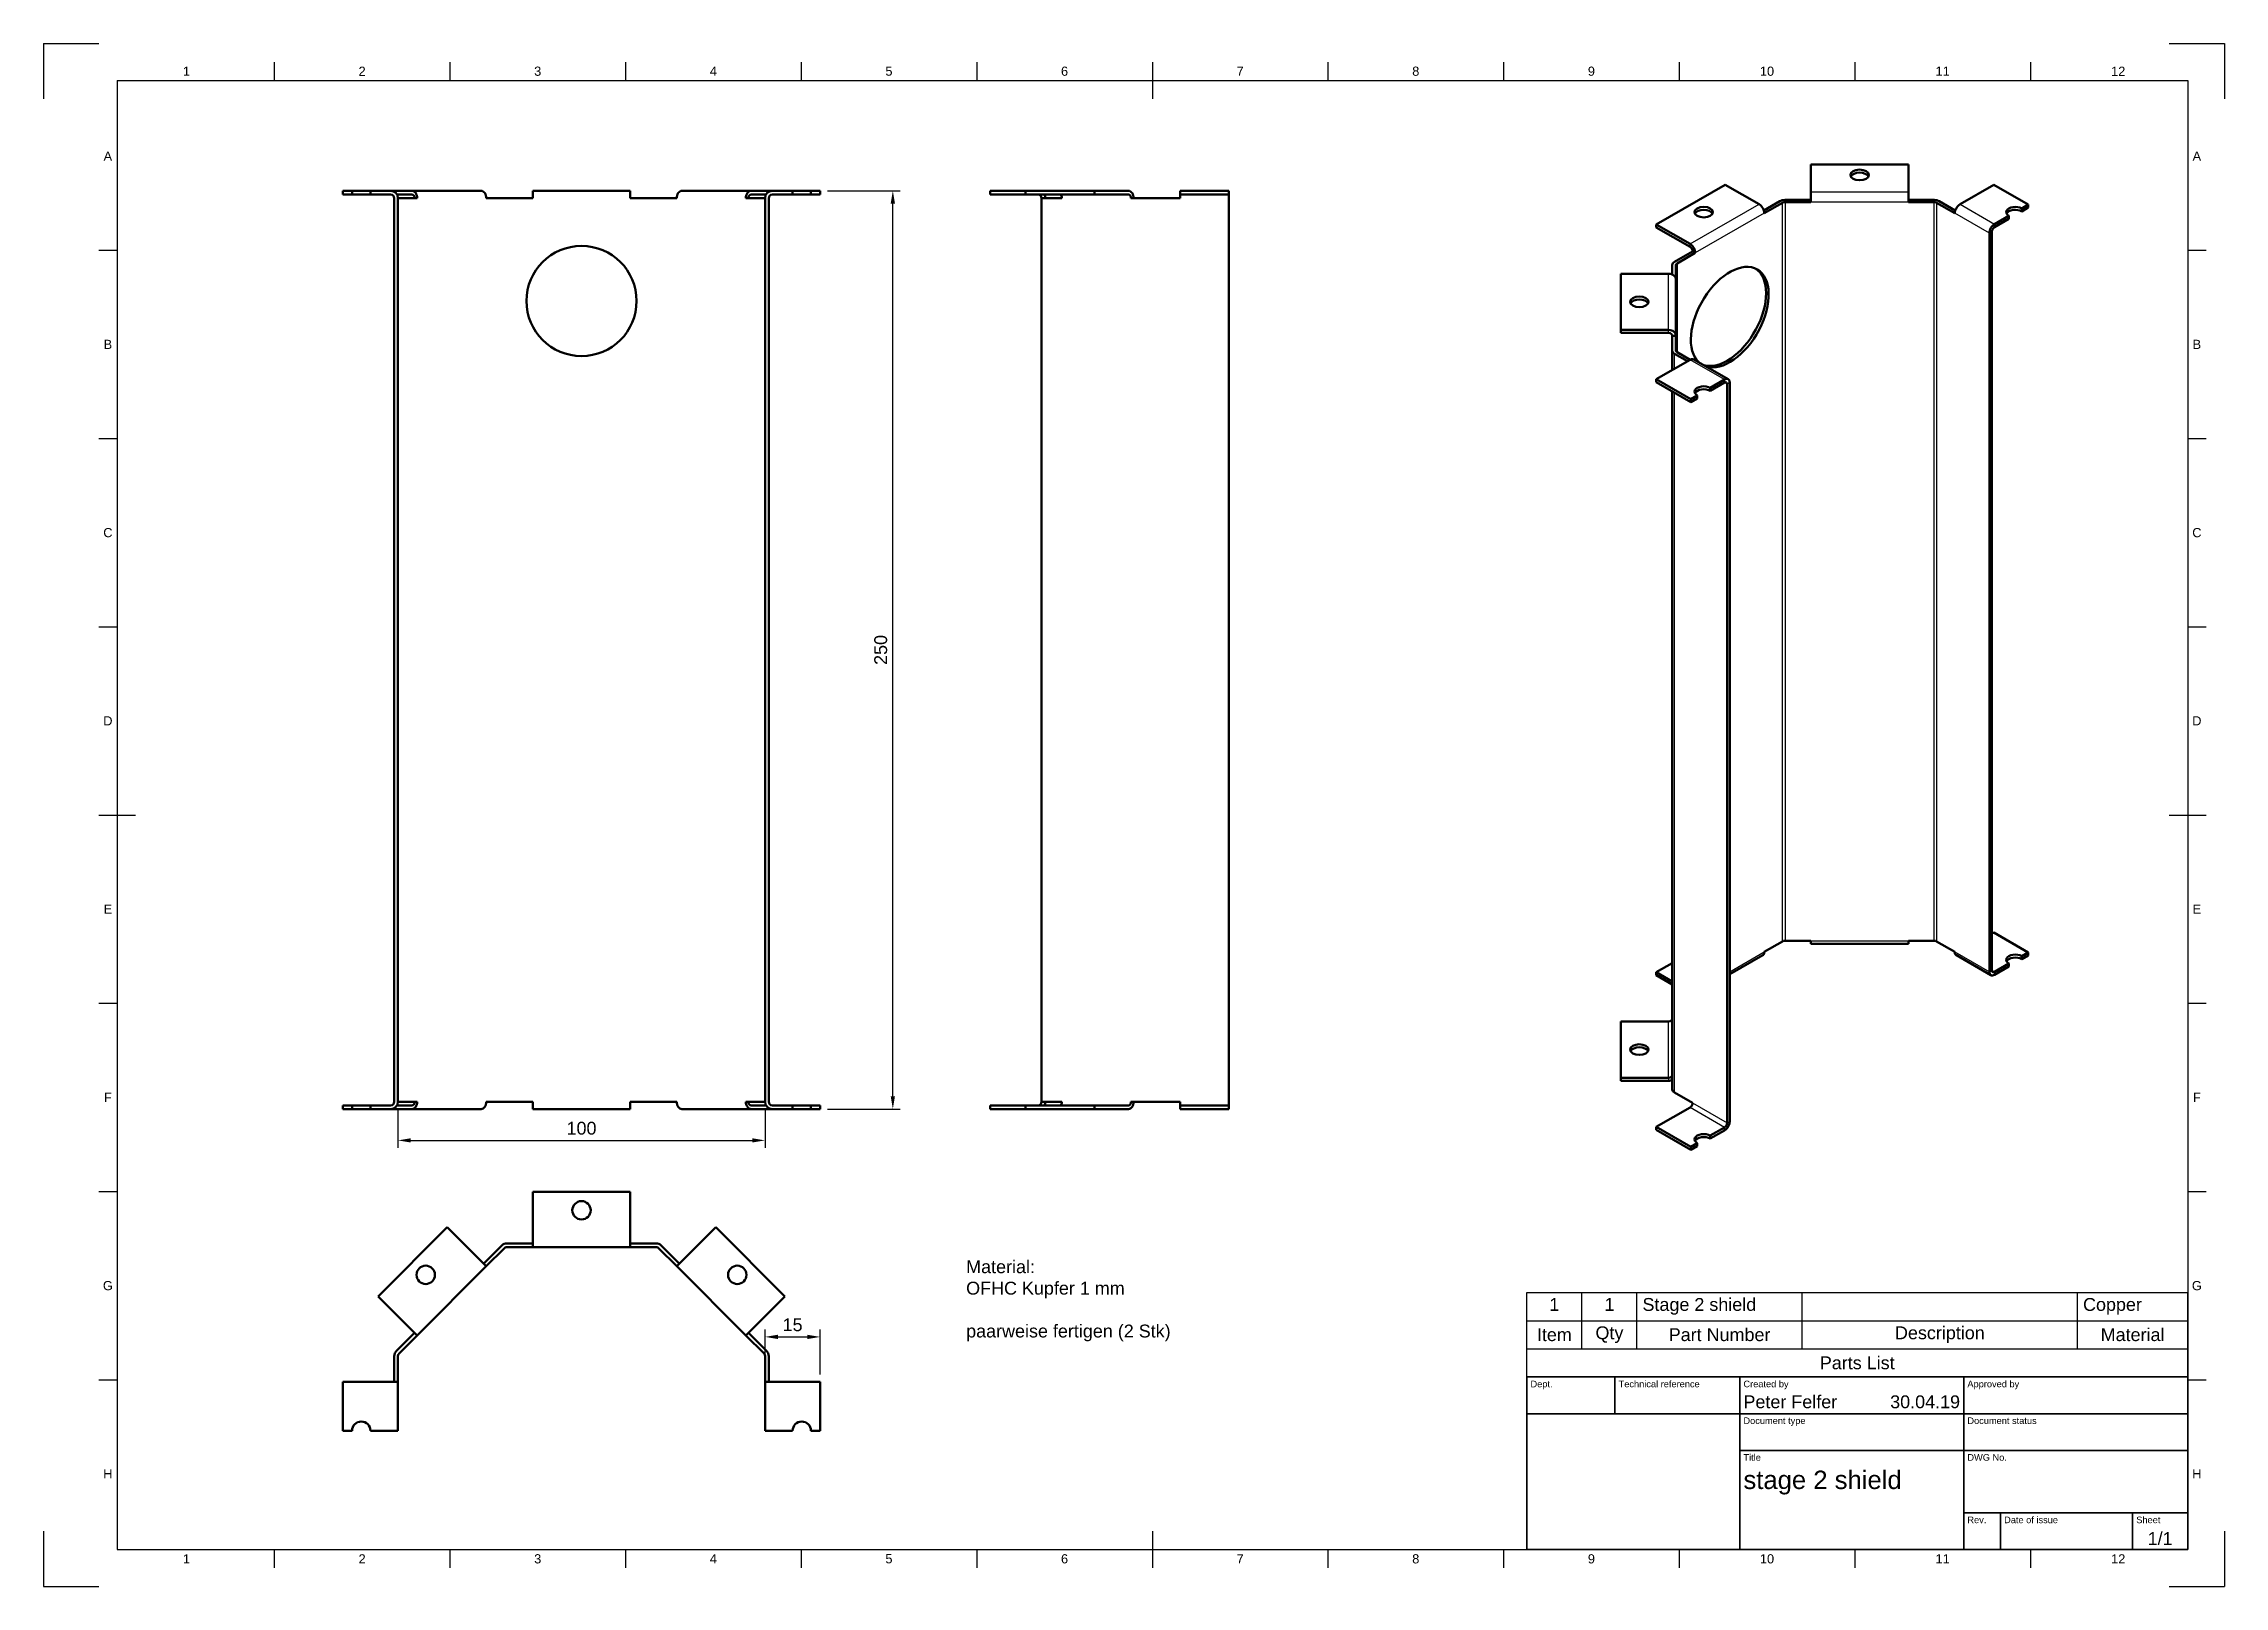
# Model space of a CAD drawing. Header units: millimetres. Extents: x 0 to 594, y 0 to 420.
import ezdxf
from ezdxf.enums import TextEntityAlignment as Align

# ---------------------------------------------------------------- set-up
doc = ezdxf.new("R2010")
doc.units = ezdxf.units.MM
doc.header["$LTSCALE"] = 0.75
for name, color, linetype, lineweight in [('Border', 7, 'Continuous', 25), ('FD_Dimensions', 7, 'Continuous', 25), ('Notes', 7, 'Continuous', 25), ('Parts Lists', 7, 'Continuous', 25), ('TitleBlock', 7, 'Continuous', 35), ('Visible', 7, 'Continuous', 50), ('Visible Narrow', 7, 'Continuous', 25)]:
    doc.layers.add(name, color=color, linetype=linetype, lineweight=lineweight)
doc.styles.add('FusionTitle', font='')
doc.styles.get("Standard").update_dxf_attribs({"font": 'arial.ttf'})
doc.styles.get('FusionTitle').set_extended_font_data('Arial Unicode MS')
doc.dimstyles.new('Dim-ISO-25', dxfattribs={"dimtxt": 3.5, "dimasz": 3.5, "dimexe": 2, "dimexo": 2, "dimgap": 1.5, "dimtad": 1, "dimzin": 12, "dimdsep": 46, "dimtxsty": 'Standard', "dimcen": 0, "dimazin": 3, "dimtp": 0.1, "dimtm": 0.1, "dimtfac": 0.714, "dimtmove": 0, "dimatfit": 3, "dimfxl": 1, "dimtzin": 12, "dimarcsym": 0})

# ---------------------------------------------------------------- blocks, each defined once
blk = doc.blocks.new('ISO_A2_SHEET')
at = {"layer": 'Border'}
for p, q in [((0, 420), (15, 420)), ((0, 420), (0, 405)), ((579, 420), (594, 420)), ((594, 420), (594, 405)), ((20, 410), (584, 410)), ((20, 410), (20, 10)), ((62.8335, 415), (62.8335, 410)), ((110.6668, 415), (110.6668, 410)), ((158.5001, 415), (158.5001, 410)), ((206.3334, 415), (206.3334, 410)), ((254.1667, 415), (254.1667, 410)), ((302, 415), (302, 405)), ((349.8333, 415), (349.8333, 410)), ((397.6666, 415), (397.6666, 410)), ((445.4999, 415), (445.4999, 410)), ((493.3332, 415), (493.3332, 410)), ((541.1665, 415), (541.1665, 410)), ((584, 410), (584, 10)), ((15, 363.75), (20, 363.75)), ((584, 363.75), (589, 363.75)), ((15, 312.5), (20, 312.5)), ((584, 312.5), (589, 312.5)), ((15, 261.25), (20, 261.25)), ((584, 261.25), (589, 261.25)), ((15, 210), (25, 210)), ((579, 210), (589, 210)), ((15, 158.75), (20, 158.75)), ((584, 158.75), (589, 158.75)), ((15, 107.5), (20, 107.5)), ((584, 107.5), (589, 107.5)), ((15, 56.25), (20, 56.25)), ((584, 56.25), (589, 56.25)), ((0, 15), (0, 0)), ((302, 15), (302, 5)), ((594, 15), (594, 0)), ((20, 10), (584, 10)), ((62.8335, 10), (62.8335, 5)), ((110.6668, 10), (110.6668, 5)), ((158.5001, 10), (158.5001, 5)), ((206.3334, 10), (206.3334, 5)), ((254.1667, 10), (254.1667, 5)), ((349.8333, 10), (349.8333, 5)), ((397.6666, 10), (397.6666, 5)), ((445.4999, 10), (445.4999, 5)), ((493.3332, 10), (493.3332, 5)), ((541.1665, 10), (541.1665, 5)), ((0, 0), (15, 0)), ((579, 0), (594, 0))]:
    blk.add_line(p, q, dxfattribs=at)
at = {"layer": 'Border', "style": 'FusionTitle'}
for s, p in [('1', (38.91685, 412.5)), ('2', (86.75015, 412.5)), ('3', (134.58345, 412.5)), ('4', (182.41675, 412.5)), ('5', (230.25005, 412.5)), ('6', (278.08335, 412.5)), ('7', (325.91665, 412.5)), ('8', (373.74995, 412.5)), ('9', (421.58325, 412.5)), ('10', (469.41655, 412.5)), ('11', (517.24985, 412.5)), ('12', (565.08315, 412.5)), ('A', (17.5, 389.375)), ('A', (586.5, 389.375)), ('B', (17.5, 338.125)), ('B', (586.5, 338.125)), ('C', (17.5, 286.875)), ('C', (586.5, 286.875)), ('D', (17.5, 235.625)), ('D', (586.5, 235.625)), ('E', (17.5, 184.375)), ('E', (586.5, 184.375)), ('F', (17.5, 133.125)), ('F', (586.5, 133.125)), ('G', (17.5, 81.875)), ('G', (586.5, 81.875)), ('H', (17.5, 30.625)), ('H', (586.5, 30.625)), ('1', (38.91685, 7.5)), ('2', (86.75015, 7.5)), ('3', (134.58345, 7.5)), ('4', (182.41675, 7.5)), ('5', (230.25005, 7.5)), ('6', (278.08335, 7.5)), ('7', (325.91665, 7.5)), ('8', (373.74995, 7.5)), ('9', (421.58325, 7.5)), ('10', (469.41655, 7.5)), ('11', (517.24985, 7.5)), ('12', (565.08315, 7.5))]:
    blk.add_text(s, height=2.5, dxfattribs=at).set_placement(p, align=Align.MIDDLE)
blk = doc.blocks.new('ISO_TITLEBLOCK')
at = {"layer": 'TitleBlock'}
for p, q in [((0, 47), (-180, 47)), ((-180, 47), (-180, 0)), ((-156, 37), (-156, 47)), ((-122, 0), (-122, 47)), ((-61, 0), (-61, 47)), ((0, 0), (0, 47)), ((-180, 37), (0, 37)), ((-122, 27), (0, 27)), ((-61, 10), (0, 10)), ((-51, 0), (-51, 10)), ((-15, 0), (-15, 10)), ((-180, 0), (0, 0))]:
    blk.add_line(p, q, dxfattribs=at)
at = {"layer": 'TitleBlock', "style": 'FusionTitle'}
for s, p in [('Dept.', (-179, 46)), ('Technical reference', (-155, 46)), ('Created by', (-121, 46)), ('Approved by', (-60, 46)), ('Document type', (-121, 36)), ('Document status', (-60, 36)), ('Title', (-121, 26)), ('DWG No.', (-60, 26)), ('Rev.', (-60, 9)), ('Date of issue', (-50, 9)), ('Sheet', (-14, 9))]:
    blk.add_text(s, height=1.8, dxfattribs=at).set_placement(p, align=Align.TOP_LEFT)
for tag, p, height in [('DEPT', (-179, 38.5), 3.5), ('TECHNICAL_REFERENCE', (-155, 38.5), 3.5), ('CREATED_BY', (-121, 38.5), 3.5), ('APPROVED_BY', (-60, 38.5), 3.5), ('DOCUMENT_TYPE', (-121, 28.5), 3.5), ('DOCUMENT_STATUS', (-60, 28.5), 3.5), ('TITLE_1', (-121, 16.5), 5), ('TITLE_2', (-121, 9), 5), ('TITLE_3', (-121, 1.5), 5), ('DATE_OF_ISSUE', (-50, 1.5), 3.5)]:
    blk.add_attdef(tag, p, '', height=height, dxfattribs=at)
for tag, p in [('CREATED_DATE', (-62, 38.5)), ('APPROVED_DATE', (-1, 38.5))]:
    blk.add_attdef(tag, text='', height=3.5, dxfattribs=at).set_placement(p, align=Align.RIGHT)
for tag, height, p in [('DRAWING_NUMBER', 5, (-30.5, 16.6)), ('REV', 3.5, (-56, 3.1)), ('SHEET', 3.5, (-7.5, 3.1))]:
    blk.add_attdef(tag, text='', height=height, dxfattribs=at).set_placement(p, align=Align.MIDDLE)
blk = doc.blocks.new('*D11')
at = {"layer": 'Defpoints', "color": 0, "transparency": 16777216}
for p in [(211.512456, 379.935904), (231.311446, 379.935904), (211.512456, 129.935904)]:
    blk.add_point(p, dxfattribs=at)
at = {"layer": 'FD_Dimensions', "lineweight": -2, "transparency": 16777216}
for p, q in [((213.512456, 379.935904), (233.311446, 379.935904)), ((231.311446, 133.435904), (231.311446, 376.435904)), ((213.512456, 129.935904), (233.311446, 129.935904))]:
    blk.add_line(p, q, dxfattribs=at)
at = {"layer": 'FD_Dimensions', "transparency": 16777216}
for points in [[(230.728113, 376.435904), (231.89478, 376.435904), (231.311446, 379.935904)], [(230.728113, 133.435904), (231.89478, 133.435904), (231.311446, 129.935904)]]:
    blk.add_solid(points, dxfattribs=at)
at = {"layer": 'FD_Dimensions', "color": 0, "transparency": 16777216, "insert": (228.024441, 254.935904), "char_height": 3.5, "attachment_point": 5, "rotation": 90}
blk.add_mtext('250', dxfattribs=at)
blk = doc.blocks.new('*D12')
at = {"layer": 'Defpoints', "color": 0, "transparency": 16777216}
for p in [(211.512456, 67.915062), (196.512456, 55.678849), (211.512456, 55.678849)]:
    blk.add_point(p, dxfattribs=at)
at = {"layer": 'FD_Dimensions', "lineweight": -2, "transparency": 16777216}
for p, q in [((196.512456, 57.678849), (196.512456, 69.915062)), ((200.012456, 67.915062), (208.012456, 67.915062)), ((211.512456, 57.678849), (211.512456, 69.915062))]:
    blk.add_line(p, q, dxfattribs=at)
at = {"layer": 'FD_Dimensions', "transparency": 16777216}
for points in [[(200.012456, 68.498395), (200.012456, 67.331728), (196.512456, 67.915062)], [(208.012456, 68.498395), (208.012456, 67.331728), (211.512456, 67.915062)]]:
    blk.add_solid(points, dxfattribs=at)
at = {"layer": 'FD_Dimensions', "color": 0, "transparency": 16777216, "insert": (204.012456, 71.202067), "char_height": 3.5, "attachment_point": 5}
blk.add_mtext('15', dxfattribs=at)
blk = doc.blocks.new('*D13')
at = {"layer": 'Defpoints', "color": 0, "transparency": 16777216}
for p in [(96.512456, 131.935904), (196.512456, 131.935904), (196.512456, 121.414609)]:
    blk.add_point(p, dxfattribs=at)
at = {"layer": 'FD_Dimensions', "lineweight": -2, "transparency": 16777216}
for p, q in [((96.512456, 129.935904), (96.512456, 119.414609)), ((196.512456, 129.935904), (196.512456, 119.414609)), ((100.012456, 121.414609), (193.012456, 121.414609))]:
    blk.add_line(p, q, dxfattribs=at)
at = {"layer": 'FD_Dimensions', "transparency": 16777216}
for points in [[(100.012456, 121.997942), (100.012456, 120.831275), (96.512456, 121.414609)], [(193.012456, 121.997942), (193.012456, 120.831275), (196.512456, 121.414609)]]:
    blk.add_solid(points, dxfattribs=at)
at = {"layer": 'FD_Dimensions', "color": 0, "transparency": 16777216, "insert": (146.512456, 124.701614), "char_height": 3.5, "attachment_point": 5}
blk.add_mtext('100', dxfattribs=at)
blk = doc.blocks.new('*T10')
at = {"layer": 'Parts Lists', "color": 0, "linetype": 'ByBlock', "lineweight": -2, "transparency": 16777216}
for p, q in [((0, 23), (180, 23)), ((0, 0), (0, 23)), ((15, 7.666667), (15, 23)), ((30, 7.666667), (30, 23)), ((75, 7.666667), (75, 23)), ((150, 7.666667), (150, 23)), ((180, 0), (180, 23)), ((0, 15.333333), (180, 15.333333)), ((0, 7.666667), (180, 7.666667)), ((0, 0), (180, 0))]:
    blk.add_line(p, q, dxfattribs=at)
at = {"layer": 'Parts Lists', "color": 0, "transparency": 16777216, "char_height": 3.5}
for s, insert, width, attachment_point in [('1', (7.5, 21.5), 12, 2), ('1', (22.5, 21.5), 12, 2), ('Stage 2 shield', (31.5, 21.5), 42, 1), ('Copper', (151.5, 21.5), 27, 1), ('Item', (7.5, 11.5), 12, 5), ('Qty', (22.5, 11.5), 12, 5), ('Part Number', (52.5, 11.5), 42, 5), ('Description', (112.5, 11.5), 72, 5), ('Material', (165, 11.5), 27, 5), ('Parts List', (90, 3.833333), 177, 5)]:
    blk.add_mtext(s, dxfattribs=dict(at, insert=insert, width=width, attachment_point=attachment_point))

msp = doc.modelspace()

# ---------------------------------------------------------------- linework, layer by layer
at = {"layer": 'Visible', "extrusion": (-0.707107, -0.407196, 0.578093)}
for p, q in [((481.329249, 387.131338), (481.329249, 379.645136)), ((507.922178, 387.131338), (481.329249, 387.131338)), ((507.922178, 379.645136), (507.922178, 387.131338)), ((458.065793, 381.582312), (439.261753, 370.753785)), ((467.258182, 376.288768), (458.065793, 381.582312)), ((531.185634, 381.582312), (521.993246, 376.288768)), ((540.587655, 376.168049), (531.185634, 381.582312)), ((468.547848, 374.581951), (472.915036, 377.096848)), ((473.622143, 376.689652), (468.672395, 373.839282)), ((474.329249, 377.43418), (481.329249, 377.43418)), ((481.329249, 376.858318), (474.329249, 376.858318)), ((481.329249, 376.858318), (481.329249, 379.645136)), ((507.922178, 379.645136), (507.922178, 376.858318)), ((507.922178, 377.43418), (514.922178, 377.43418)), ((514.922178, 376.858318), (507.922178, 376.858318)), ((520.579033, 373.839282), (515.629285, 376.689652)), ((516.336392, 377.096848), (520.70358, 374.581951)), ((538.819888, 375.150059), (540.587655, 376.168049)), ((540.587655, 375.350501), (538.819888, 374.332512)), ((538.819888, 375.150059), (538.819888, 374.332512)), ((540.587655, 376.168049), (540.587655, 375.350501)), ((439.261753, 369.936238), (439.261753, 370.753785)), ((439.261753, 370.753785), (448.454141, 365.460241)), ((448.454141, 364.642694), (439.261753, 369.936238)), ((529.981053, 167.308426), (529.981053, 368.425019)), ((530.68816, 167.715622), (530.68816, 368.832214)), ((531.395267, 370.874504), (535.284354, 373.114081)), ((535.284354, 372.296534), (531.395267, 370.056957)), ((535.284354, 372.296534), (535.284354, 373.114081)), ((444.2115, 360.567581), (449.161248, 363.417951)), ((449.868355, 363.010755), (444.918607, 360.160385)), ((449.868355, 363.010755), (449.161248, 363.417951)), ((429.625714, 357.357252), (429.625714, 342.043402)), ((442.625714, 357.357252), (429.625714, 357.357252)), ((443.625714, 357.138191), (443.625714, 359.75319)), ((444.625714, 359.75319), (444.625714, 355.722158)), ((444.625714, 355.722158), (444.625714, 340.408308)), ((429.625714, 341.225855), (429.625714, 342.043402)), ((429.625714, 342.043402), (442.625714, 342.043402)), ((442.625714, 341.225855), (429.625714, 341.225855)), ((443.625714, 336.377276), (443.625714, 340.408308)), ((444.625714, 340.408308), (443.625714, 340.408308)), ((444.625714, 340.408308), (444.625714, 336.377276)), ((448.454141, 333.940413), (439.261753, 328.646869)), ((443.625714, 336.377276), (443.625714, 331.159907)), ((447.741554, 333.530062), (444.2115, 335.562885)), ((444.918607, 335.970081), (448.448661, 333.937258)), ((449.452205, 334.038486), (458.854226, 328.624223)), ((439.261753, 328.646869), (448.663773, 323.232606)), ((439.261753, 328.646869), (439.261753, 327.829322)), ((448.663773, 322.415059), (439.261753, 327.829322)), ((457.856161, 328.52615), (453.967074, 326.286574)), ((457.856161, 327.708603), (453.967074, 325.469027)), ((458.563268, 126.181659), (458.563268, 327.298252)), ((459.270375, 126.588855), (459.270375, 327.705447)), ((443.625714, 325.316284), (443.625714, 135.260684)), ((450.43154, 324.250595), (448.663773, 323.232606)), ((450.43154, 323.433048), (448.663773, 322.415059)), ((448.663773, 323.232606), (448.663773, 322.415059)), ((450.43154, 323.433048), (450.43154, 324.250595)), ((453.967074, 326.286574), (453.967074, 325.469027)), ((468.672395, 172.722689), (473.622143, 175.573059)), ((474.329249, 175.741725), (481.329249, 175.741725)), ((481.329249, 174.893449), (481.329249, 175.741725)), ((481.329249, 174.893449), (507.922178, 174.893449)), ((507.922178, 175.741725), (514.922178, 175.741725)), ((507.922178, 175.741725), (507.922178, 174.893449)), ((515.629285, 175.573059), (520.579033, 172.722689)), ((531.185634, 178.013078), (530.68816, 177.726601)), ((540.587655, 172.598814), (531.185634, 178.013078)), ((538.819888, 171.580825), (540.587655, 172.598814)), ((540.587655, 171.781267), (540.587655, 172.598814)), ((443.625714, 169.697589), (439.261753, 167.184551)), ((439.261753, 167.184551), (443.625714, 164.671513)), ((439.261753, 166.367004), (439.261753, 167.184551)), ((443.625714, 163.853966), (439.261753, 166.367004)), ((459.270375, 166.629295), (468.256246, 171.803914)), ((520.995182, 171.803914), (530.397202, 166.38965)), ((531.395267, 167.30527), (535.284354, 169.544847)), ((531.395267, 166.487723), (535.284354, 168.7273)), ((535.284354, 168.7273), (535.284354, 169.544847)), ((538.819888, 170.763278), (540.587655, 171.781267)), ((538.819888, 171.580825), (538.819888, 170.763278)), ((429.625714, 153.788018), (429.625714, 138.474168)), ((442.625714, 153.788018), (429.625714, 153.788018)), ((429.625714, 138.474168), (442.625714, 138.474168)), ((429.625714, 137.656621), (429.625714, 138.474168)), ((442.625714, 137.656621), (429.625714, 137.656621)), ((444.2115, 134.446292), (449.161248, 131.595922)), ((448.454141, 130.371179), (439.261753, 125.077635)), ((439.261753, 125.077635), (448.663773, 119.663372)), ((439.261753, 125.077635), (439.261753, 124.260088)), ((453.967074, 122.71734), (457.856161, 124.956916)), ((448.663773, 118.845825), (439.261753, 124.260088)), ((448.663773, 119.663372), (450.43154, 120.681361)), ((450.43154, 119.863814), (448.663773, 118.845825)), ((448.663773, 118.845825), (448.663773, 119.663372)), ((450.43154, 119.863814), (450.43154, 120.681361)), ((457.856161, 124.139369), (453.967074, 121.899792)), ((453.967074, 122.71734), (453.967074, 121.899792))]:
    msp.add_line(p, q, dxfattribs=at)
at = {"layer": 'Visible', "extrusion": (-1, 2e-16, 0)}
for p, q in [((81.512456, 379.935904), (81.512456, 378.935904)), ((84.012456, 379.935904), (81.512456, 379.935904)), ((84.012456, 378.935904), (81.512456, 378.935904)), ((84.012456, 379.935904), (89.012456, 379.935904)), ((84.012456, 378.935904), (84.012456, 379.935904)), ((89.012456, 378.935904), (84.012456, 378.935904)), ((89.012456, 379.935904), (89.012456, 378.935904)), ((94.512456, 379.935904), (89.012456, 379.935904)), ((94.512456, 378.935904), (89.012456, 378.935904)), ((94.512456, 379.935904), (100.340884, 379.935904)), ((95.512456, 131.935904), (95.512456, 377.935904)), ((100.340884, 378.935904), (96.244507, 378.935904)), ((96.80535, 377.935904), (96.512456, 377.935904)), ((96.512456, 131.935904), (96.512456, 377.935904)), ((101.755097, 377.935904), (96.80535, 377.935904)), ((100.340884, 379.935904), (119.144924, 379.935904)), ((125.508885, 377.935904), (120.559138, 377.935904)), ((126.215992, 377.935904), (125.508885, 377.935904)), ((133.215992, 377.935904), (126.215992, 377.935904)), ((133.215992, 377.935904), (133.215992, 379.935904)), ((133.215992, 379.935904), (159.808921, 379.935904)), ((159.808921, 379.935904), (159.808921, 377.935904)), ((166.808921, 377.935904), (159.808921, 377.935904)), ((167.516028, 377.935904), (166.808921, 377.935904)), ((172.465775, 377.935904), (167.516028, 377.935904)), ((173.879989, 379.935904), (192.684029, 379.935904)), ((196.219563, 377.935904), (191.269816, 377.935904)), ((192.684029, 379.935904), (198.512456, 379.935904)), ((196.780406, 378.935904), (192.684029, 378.935904)), ((196.512456, 377.935904), (196.219563, 377.935904)), ((196.512456, 131.935904), (196.512456, 377.935904)), ((197.512456, 131.935904), (197.512456, 377.935904)), ((198.512456, 379.935904), (204.012456, 379.935904)), ((204.012456, 378.935904), (198.512456, 378.935904)), ((204.012456, 379.935904), (209.012456, 379.935904)), ((204.012456, 378.935904), (204.012456, 379.935904)), ((209.012456, 378.935904), (204.012456, 378.935904)), ((209.012456, 379.935904), (211.512456, 379.935904)), ((209.012456, 379.935904), (209.012456, 378.935904)), ((211.512456, 378.935904), (209.012456, 378.935904)), ((211.512456, 379.935904), (211.512456, 378.935904)), ((81.512456, 129.935904), (81.512456, 130.935904)), ((81.512456, 130.935904), (84.012456, 130.935904)), ((84.012456, 130.935904), (89.012456, 130.935904)), ((84.012456, 129.935904), (84.012456, 130.935904)), ((89.012456, 130.935904), (94.512456, 130.935904)), ((89.012456, 130.935904), (89.012456, 129.935904)), ((96.244507, 130.935904), (100.340884, 130.935904)), ((96.512456, 131.935904), (96.80535, 131.935904)), ((96.80535, 131.935904), (101.755097, 131.935904)), ((120.559138, 131.935904), (125.508885, 131.935904)), ((125.508885, 131.935904), (126.215992, 131.935904)), ((126.215992, 131.935904), (133.215992, 131.935904)), ((133.215992, 129.935904), (133.215992, 131.935904)), ((159.808921, 131.935904), (166.808921, 131.935904)), ((159.808921, 131.935904), (159.808921, 129.935904)), ((166.808921, 131.935904), (167.516028, 131.935904)), ((167.516028, 131.935904), (172.465775, 131.935904)), ((191.269816, 131.935904), (196.219563, 131.935904)), ((192.684029, 130.935904), (196.780406, 130.935904)), ((196.219563, 131.935904), (196.512456, 131.935904)), ((198.512456, 130.935904), (204.012456, 130.935904)), ((204.012456, 130.935904), (209.012456, 130.935904)), ((204.012456, 129.935904), (204.012456, 130.935904)), ((209.012456, 130.935904), (211.512456, 130.935904)), ((209.012456, 130.935904), (209.012456, 129.935904)), ((211.512456, 129.935904), (211.512456, 130.935904)), ((84.012456, 129.935904), (81.512456, 129.935904)), ((89.012456, 129.935904), (84.012456, 129.935904)), ((94.512456, 129.935904), (89.012456, 129.935904)), ((100.340884, 129.935904), (94.512456, 129.935904)), ((119.144924, 129.935904), (100.340884, 129.935904)), ((159.808921, 129.935904), (133.215992, 129.935904)), ((192.684029, 129.935904), (173.879989, 129.935904)), ((198.512456, 129.935904), (192.684029, 129.935904)), ((198.512456, 129.935904), (204.012456, 129.935904)), ((209.012456, 129.935904), (204.012456, 129.935904)), ((209.012456, 129.935904), (211.512456, 129.935904)), ((133.215992, 107.382384), (133.215992, 94.382384)), ((159.808921, 107.382384), (133.215992, 107.382384)), ((159.808921, 94.382384), (159.808921, 107.382384)), ((109.952536, 97.746345), (91.148495, 78.942305)), ((119.144924, 88.553957), (109.952536, 97.746345)), ((183.072377, 97.746345), (173.879989, 88.553957)), ((201.876417, 78.942305), (183.072377, 97.746345)), ((119.852031, 87.84685), (124.801778, 92.796598)), ((125.508885, 92.089491), (120.559138, 87.139743)), ((126.215992, 93.382384), (133.215992, 93.382384)), ((133.215992, 92.382384), (126.215992, 92.382384)), ((133.215992, 92.382384), (133.215992, 94.382384)), ((159.808921, 92.382384), (133.215992, 92.382384)), ((159.808921, 94.382384), (159.808921, 92.382384)), ((159.808921, 93.382384), (166.808921, 93.382384)), ((166.808921, 92.382384), (159.808921, 92.382384)), ((172.465775, 87.139743), (167.516028, 92.089491)), ((168.223135, 92.796598), (173.172882, 87.84685)), ((120.559138, 87.139743), (101.755097, 68.335703)), ((119.144924, 88.553957), (120.559138, 87.139743)), ((172.465775, 87.139743), (173.879989, 88.553957)), ((191.269816, 68.335703), (172.465775, 87.139743)), ((91.148495, 78.942305), (100.340884, 69.749917)), ((192.684029, 69.749917), (201.876417, 78.942305)), ((96.098243, 64.093062), (101.04799, 69.04281)), ((101.755097, 68.335703), (96.80535, 63.385955)), ((101.755097, 68.335703), (100.340884, 69.749917)), ((192.684029, 69.749917), (191.269816, 68.335703)), ((196.219563, 63.385955), (191.269816, 68.335703)), ((191.976923, 69.04281), (196.92667, 64.093062)), ((95.512456, 55.678849), (95.512456, 62.678849)), ((96.512456, 62.678849), (96.512456, 55.678849)), ((196.512456, 55.678849), (196.512456, 62.678849)), ((197.512456, 62.678849), (197.512456, 55.678849)), ((81.512456, 55.678849), (81.512456, 42.382384)), ((94.512456, 55.678849), (81.512456, 55.678849)), ((94.512456, 55.678849), (96.512456, 55.678849)), ((96.512456, 55.678849), (96.512456, 42.382384)), ((196.512456, 42.382384), (196.512456, 55.678849)), ((196.512456, 55.678849), (198.512456, 55.678849)), ((211.512456, 55.678849), (198.512456, 55.678849)), ((211.512456, 42.382384), (211.512456, 55.678849)), ((84.012456, 42.382384), (81.512456, 42.382384)), ((94.512456, 42.382384), (89.012456, 42.382384)), ((94.512456, 42.382384), (96.512456, 42.382384)), ((198.512456, 42.382384), (196.512456, 42.382384)), ((198.512456, 42.382384), (204.012456, 42.382384)), ((209.012456, 42.382384), (211.512456, 42.382384))]:
    msp.add_line(p, q, dxfattribs=at)
at = {"layer": 'Visible'}
for p, q in [((257.835774, 378.935904), (257.835774, 379.935904)), ((257.835774, 379.935904), (267.471813, 379.935904)), ((267.471813, 378.935904), (257.835774, 378.935904)), ((267.471813, 379.935904), (286.275854, 379.935904)), ((267.471813, 379.935904), (267.471813, 378.935904)), ((286.275854, 378.935904), (267.471813, 378.935904)), ((271.835774, 377.935904), (272.421561, 377.935904)), ((271.835774, 377.935904), (271.835774, 131.935904)), ((277.371308, 377.935904), (272.421561, 377.935904)), ((286.275854, 378.935904), (286.275854, 379.935904)), ((286.275854, 379.935904), (295.468242, 379.935904)), ((295.468242, 378.935904), (286.275854, 378.935904)), ((301.125096, 377.935904), (296.175349, 377.935904)), ((301.125096, 377.935904), (302.53931, 377.935904)), ((309.53931, 377.935904), (302.53931, 377.935904)), ((309.53931, 379.935904), (322.835774, 379.935904)), ((309.53931, 379.935904), (309.53931, 378.935904)), ((309.53931, 378.935904), (309.53931, 377.935904)), ((322.835774, 378.935904), (309.53931, 378.935904)), ((322.835774, 379.935904), (322.835774, 378.935904)), ((322.835774, 377.935904), (322.835774, 378.935904)), ((322.835774, 131.935904), (322.835774, 377.935904)), ((257.835774, 130.935904), (267.471813, 130.935904)), ((257.835774, 129.935904), (257.835774, 130.935904)), ((267.471813, 130.935904), (286.275854, 130.935904)), ((267.471813, 130.935904), (267.471813, 129.935904)), ((272.421561, 131.935904), (271.835774, 131.935904)), ((272.421561, 131.935904), (277.371308, 131.935904)), ((286.275854, 130.935904), (295.468242, 130.935904)), ((286.275854, 129.935904), (286.275854, 130.935904)), ((296.175349, 131.935904), (301.125096, 131.935904)), ((302.53931, 131.935904), (301.125096, 131.935904)), ((302.53931, 131.935904), (309.53931, 131.935904)), ((309.53931, 131.935904), (309.53931, 130.935904)), ((309.53931, 130.935904), (322.835774, 130.935904)), ((309.53931, 130.935904), (309.53931, 129.935904)), ((322.835774, 130.935904), (322.835774, 131.935904)), ((322.835774, 129.935904), (322.835774, 130.935904)), ((267.471813, 129.935904), (257.835774, 129.935904)), ((286.275854, 129.935904), (267.471813, 129.935904)), ((295.468242, 129.935904), (286.275854, 129.935904)), ((322.835774, 129.935904), (309.53931, 129.935904))]:
    msp.add_line(p, q, dxfattribs=at)
at = {"layer": 'Visible', "extrusion": (0, -2e-16, -1)}
msp.add_circle((-146.512456, 349.935904), 15, dxfattribs=at)
at = {"layer": 'Visible', "extrusion": (0, 0, -1)}
for centre in [(-146.512456, 102.382384), (-104.08605, 84.808791), (-188.938863, 84.808791)]:
    msp.add_circle(centre, 2.5, dxfattribs=at)
at = {"layer": 'Visible'}
for centre, radius, start, end in [((94.512456, 377.935904), 2, 0, 90), ((94.512456, 377.935904), 1, 0, 90), ((198.512456, 377.935904), 1, 90, 180), ((270.835774, 377.935904), 1, 0, 90), ((94.512456, 131.935904), 1, 270, 0), ((198.512456, 131.935904), 2, 180, 270), ((198.512456, 131.935904), 1, 180, 270), ((270.835774, 131.935904), 1, 270, 0), ((126.215992, 91.382384), 1, 90, 135), ((166.808921, 91.382384), 1, 45, 90), ((97.512456, 62.678849), 1, 135, 180), ((195.512456, 62.678849), 1, 0, 45)]:
    msp.add_arc(centre, radius, start, end, dxfattribs=at)
at = {"layer": 'Visible', "extrusion": (0, -2e-16, -1)}
for centre, start, end in [((-198.512456, 377.935904), 0, 90), ((-94.512456, 131.935904), 180, 270)]:
    msp.add_arc(centre, 2, start, end, dxfattribs=at)
at = {"layer": 'Visible', "extrusion": (0, 0, -1)}
for centre, radius, start, end in [((-270.835774, 377.935904), 2, 150, 180), ((-270.835774, 131.935904), 2, 180, 210), ((-126.215992, 91.382384), 2, 45, 90), ((-166.808921, 91.382384), 2, 90, 135), ((-97.512456, 62.678849), 2, 0, 45), ((-195.512456, 62.678849), 2, 135, 180), ((-86.512456, 42.382384), 2.5, 0, 180), ((-206.512456, 42.382384), 2.5, 0, 180)]:
    msp.add_arc(centre, radius, start, end, dxfattribs=at)
at = {"layer": 'Visible', "extrusion": (1e-16, 1e-16, -1)}
msp.add_ellipse((494.625714, 384.252029), major_axis=(-2.5, 0), ratio=0.575861701, start_param=1.5707963268, end_param=7.853981634, dxfattribs=at)
at = {"layer": 'Visible'}
for centre, major_axis, ratio, start_param, end_param in [((494.625714, 383.434482), (2.5, 0), 0.575861701, 0.287899395, 2.8536932586), ((100.340884, 377.935904), (0, 1), 0.7071067812, -1.5707963268, 0), ((119.144924, 377.935904), (0, 2), 0.7071067812, -1.5707963268, 0), ((173.879989, 377.935904), (0, 2), 0.7071067812, 0, 1.5707963268), ((192.684029, 377.935904), (0, 1), 0.7071067812, 0, 1.5707963268), ((295.468242, 377.935904), (0, 1), 0.7071067812, 4.7123889804, 6.2831853072), ((452.199307, 373.314523), (2.5, 0), 0.575861701, 0.287899395, 2.8536932586), ((467.258182, 374.653673), (-0.998064, 1.733167), 0.5780931159, 3.9289245254, 5.4997208522), ((474.329249, 376.282456), (1, 0), 0.575861701, 1.5707963268, 2.3561944902), ((514.922178, 376.282456), (-1, 0), 0.575861701, 3.926990817, 4.7123889804), ((521.993246, 374.653673), (0.998064, 1.733167), 0.5780931159, 0.783464455, 2.3542607818), ((537.052121, 373.314523), (-2.5, 0), 0.575861701, 3.926990817, 5.9952859122), ((531.395267, 369.23941), (0.499032, 0.866583), 0.5780931159, 0.783464455, 2.3542607818), ((448.454141, 363.825147), (-0.499032, 0.866583), 0.5780931159, 3.9289245254, 5.4997208522), ((442.625714, 355.722158), (-2, 0), 0.8175471248, 3.1415926536, 4.7123889804), ((445.625714, 359.75319), (-1, 0), 0.575861701, -0.7853981634, 0), ((458.563268, 345.940895), (7.485483, 12.998752), 0.5780931159, 3.2777644776, 6.2361183713), ((434.625714, 348.88278), (2.5, 0), 0.575861701, 0.287899395, 2.8536932586), ((442.625714, 340.408308), (1, 0), 0.8175471248, 0, 1.5707963268), ((445.625714, 336.377276), (1, 0), 0.575861701, 3.1415926536, 3.926990817), ((448.454141, 332.305319), (0.998064, 1.733167), 0.5780931159, 0, 0.783464455), ((457.856161, 326.891056), (0.998064, 1.733167), 0.5780931159, -0.7873318718, 0.783464455), ((457.856161, 326.891056), (0.499032, 0.866583), 0.5780931159, -0.7873318718, 0.783464455), ((452.199307, 324.451037), (-2.5, 0), 0.575861701, 3.926990817, 5.9952859122), ((467.258182, 173.537081), (-0.998064, 1.733167), 0.5780931159, 3.1415926536, 3.9289245254), ((521.993246, 173.537081), (0.998064, 1.733167), 0.5780931159, 2.3542607818, 3.1415926536), ((531.395267, 168.122817), (0.998064, 1.733167), 0.5780931159, 2.3542607818, 3.9250571086), ((531.395267, 168.122817), (0.499032, 0.866583), 0.5780931159, 2.3542607818, 3.9250571086), ((537.052121, 169.745289), (2.5, 0), 0.575861701, 0.7853981634, 2.8536932586), ((434.625714, 145.313546), (-2.5, 0), 0.575861701, 3.4294920486, 5.9952859122), ((442.625714, 139.291716), (-1, 0), 0.8175471248, 1.5707963268, 3.1415926536), ((100.340884, 131.935904), (0, 1), 0.7071067812, 3.1415926536, 4.7123889804), ((119.144924, 131.935904), (0, 2), 0.7071067812, 3.1415926536, 4.7123889804), ((173.879989, 131.935904), (0, 2), 0.7071067812, 1.5707963268, 3.1415926536), ((192.684029, 131.935904), (0, 1), 0.7071067812, 1.5707963268, 3.1415926536), ((295.468242, 131.935904), (0, 1), 0.7071067812, 3.1415926536, 4.7123889804), ((445.625714, 135.260684), (-2, 0), 0.575861701, 0, 0.7853981634), ((457.856161, 125.774463), (0.499032, 0.866583), 0.5780931159, 3.9250571086, 5.4958534354), ((452.199307, 120.881803), (-2.5, 0), 0.575861701, 3.926990817, 5.9952859122)]:
    msp.add_ellipse(centre, major_axis=major_axis, ratio=ratio, start_param=start_param, end_param=end_param, dxfattribs=at)
at = {"layer": 'Visible', "extrusion": (0, -2e-16, -1)}
for centre, start_param, end_param in [((100.340884, 377.935904), 0, 1.5707963268), ((192.684029, 377.935904), -1.5707963268, 0), ((100.340884, 131.935904), 1.5707963268, 3.1415926536), ((192.684029, 131.935904), 3.1415926536, 4.7123889804)]:
    msp.add_ellipse(centre, major_axis=(0, 2), ratio=0.7071067812, start_param=start_param, end_param=end_param, dxfattribs=at)
at = {"layer": 'Visible', "extrusion": (0, 0, -1)}
for centre, major_axis, ratio, start_param, end_param in [((276.664201, 377.935904), (0, 1), 0.7071067812, 0, 1.5707963268), ((295.468242, 377.935904), (0, 2), 0.7071067812, 0, 1.5707963268), ((448.454141, 363.825147), (-0.998064, 1.733167), 0.5780931159, 0.783464455, 2.3542607818), ((276.664201, 131.935904), (0, 1), 0.7071067812, 1.5707963268, 3.1415926536), ((295.468242, 131.935904), (0, 2), 0.7071067812, 1.5707963268, 3.1415926536), ((448.454141, 131.188726), (0.499032, 0.866583), 0.5780931159, 0.7873318718, 2.3581281986)]:
    msp.add_ellipse(centre, major_axis=major_axis, ratio=ratio, start_param=start_param, end_param=end_param, dxfattribs=at)
at = {"layer": 'Visible', "extrusion": (-1e-16, 1e-16, -1)}
for centre, major_axis, ratio, start_param, end_param in [((452.199307, 374.13207), (2.5, 0), 0.575861701, -1.5707963268, 4.7123889804), ((474.329249, 376.282456), (2, 0), 0.575861701, 3.926990817, 4.7123889804), ((445.625714, 359.75319), (2, 0), 0.575861701, 3.1415926536, 3.926990817), ((442.625714, 340.408308), (-2, 0), 0.8175471248, 1.5707963268, 3.1415926536), ((474.329249, 175.165864), (-1, 0), 0.575861701, 0.7853981634, 1.5707963268), ((514.922178, 175.165864), (1, 0), 0.575861701, -1.5707963268, -0.7853981634), ((537.052121, 170.562836), (2.5, 0), 0.575861701, 2.3561944902, 5.4977871438), ((452.199307, 121.69935), (2.5, 0), 0.575861701, 2.3561944902, 5.4977871438)]:
    msp.add_ellipse(centre, major_axis=major_axis, ratio=ratio, start_param=start_param, end_param=end_param, dxfattribs=at)
at = {"layer": 'Visible', "extrusion": (-1e-16, 2e-16, -1)}
for centre, start_param, end_param in [((514.922178, 376.282456), 1.5707963268, 2.3561944902), ((445.625714, 336.377276), -0.7853981634, 0)]:
    msp.add_ellipse(centre, major_axis=(-2, 0), ratio=0.575861701, start_param=start_param, end_param=end_param, dxfattribs=at)
at = {"layer": 'Visible', "extrusion": (-1e-16, 0, -1)}
for centre, major_axis, ratio, start_param, end_param in [((537.052121, 374.13207), (-2.5, 0), 0.575861701, -0.7853981634, 2.3561944902), ((531.395267, 369.23941), (0.998064, 1.733167), 0.5780931159, 3.9289245254, 5.4997208522), ((452.199307, 325.268584), (2.5, 0), 0.575861701, 2.3561944902, 5.4977871438), ((434.625714, 146.131093), (-2.5, 0), 0.575861701, 1.5707963268, 7.853981634), ((442.625714, 139.291716), (2, 0), 0.8175471248, 1.0471975512, 1.5707963268)]:
    msp.add_ellipse(centre, major_axis=major_axis, ratio=ratio, start_param=start_param, end_param=end_param, dxfattribs=at)
at = {"layer": 'Visible', "extrusion": (-1e-16, 3e-16, -1)}
msp.add_ellipse((459.270375, 345.533699), major_axis=(7.485483, 12.998752), ratio=0.5780931159, start_param=3.2777644776, end_param=9.2886061368, dxfattribs=at)
at = {"layer": 'Visible', "extrusion": (0, 1e-16, -1)}
msp.add_ellipse((434.625714, 349.700327), major_axis=(2.5, 0), ratio=0.575861701, start_param=4.7123889804, end_param=10.9955742876, dxfattribs=at)
at = {"layer": 'Visible', "extrusion": (0, 2e-16, -1)}
msp.add_ellipse((442.625714, 154.605565), major_axis=(-1, 0), ratio=0.8175471248, start_param=3.1415926536, end_param=4.7123889804, dxfattribs=at)
at = {"layer": 'Visible', "extrusion": (-3e-16, 1e-16, -1)}
msp.add_ellipse((457.856161, 125.774463), major_axis=(0.998064, 1.733167), ratio=0.5780931159, start_param=0.7873318718, end_param=2.3581281986, dxfattribs=at)
at = {"layer": 'Visible Narrow', "extrusion": (-0.707107, -0.407196, 0.578093)}
for p, q in [((448.454141, 365.460241), (467.258182, 376.288768)), ((473.622143, 175.573059), (473.622143, 376.689652)), ((474.329249, 376.858318), (474.329249, 175.741725)), ((481.329249, 379.645136), (507.922178, 379.645136)), ((507.922178, 376.858318), (481.329249, 376.858318)), ((514.922178, 175.741725), (514.922178, 376.858318)), ((515.629285, 376.689652), (515.629285, 175.573059)), ((521.993246, 376.288768), (531.395267, 370.874504)), ((468.672395, 373.839282), (449.868355, 363.010755)), ((529.981053, 368.425019), (520.579033, 373.839282)), ((530.68816, 368.832214), (529.981053, 368.425019)), ((531.395267, 370.874504), (531.395267, 370.056957)), ((448.454141, 364.642694), (448.454141, 365.460241)), ((442.625714, 342.043402), (442.625714, 357.357252)), ((444.918607, 360.160385), (444.918607, 335.970081)), ((442.625714, 341.225855), (442.625714, 342.043402)), ((444.2115, 331.497239), (444.2115, 335.562885)), ((457.856161, 328.52615), (448.454141, 333.940413)), ((458.563268, 327.298252), (457.853421, 327.707025)), ((457.856161, 327.708603), (457.856161, 328.52615)), ((459.270375, 327.705447), (458.563268, 327.298252)), ((444.2115, 134.446292), (444.2115, 324.978952)), ((459.270375, 167.308426), (468.672395, 172.722689)), ((481.329249, 175.741725), (507.922178, 175.741725)), ((520.579033, 172.722689), (529.981053, 167.308426)), ((529.981053, 167.308426), (530.68816, 167.715622)), ((530.688165, 167.712463), (531.395267, 167.30527)), ((531.395267, 167.30527), (531.395267, 166.487723)), ((442.625714, 138.474168), (442.625714, 153.788018)), ((442.625714, 138.474168), (442.625714, 137.656621)), ((449.161248, 131.595922), (458.563268, 126.181659)), ((457.856161, 124.956916), (448.454141, 130.371179)), ((457.856161, 124.139369), (457.856161, 124.956916)), ((458.563268, 126.181659), (459.270375, 126.588855))]:
    msp.add_line(p, q, dxfattribs=at)

# ---------------------------------------------------------------- block references
msp.add_blockref('*T10', (404, 57))
at = {"layer": 'Border'}
msp.add_blockref('ISO_A2_SHEET', (0, 0), dxfattribs=at)
at = {"layer": 'TitleBlock'}
msp.add_blockref('ISO_TITLEBLOCK', (584, 10), dxfattribs=at).add_auto_attribs({'CREATED_DATE': '30.04.19', 'SHEET': '1/1', 'TITLE_1': 'stage 2 shield', 'CREATED_BY': 'Peter Felfer'})

# ---------------------------------------------------------------- texts
at = {"layer": 'Notes', "insert": (251.27875, 88.766904), "char_height": 3.5, "attachment_point": 1}
msp.add_mtext_dynamic_manual_height_columns('Material: \\POFHC Kupfer 1 mm\\P\\Ppaarweise fertigen (2 Stk)', width=97.475407, gutter_width=17.5, heights=[0], dxfattribs=at)

# ---------------------------------------------------------------- dimensions: what is measured, and where the dimension line sits
at = {"layer": 'FD_Dimensions'}
dim = msp.add_aligned_dim(p1=(211.512456, 129.935904), p2=(211.512456, 379.935904), distance=-19.79899, dimstyle='Dim-ISO-25', override={"dimlfac": 1, "dimclrd": 256, "dimclre": 256}, dxfattribs=at)
dim.commit()
dim.dimension.update_dxf_attribs({"geometry": '*D11', "text_midpoint": (228.024441, 254.935904)})
for base, p1, p2, picture, middle in [((196.512456, 121.414609), (96.512456, 131.935904), (196.512456, 131.935904), '*D13', (146.512456, 124.701614)), ((211.512456, 67.915062), (196.512456, 55.678849), (211.512456, 55.678849), '*D12', (204.012456, 71.202067))]:
    dim = msp.add_linear_dim(base=base, p1=p1, p2=p2, angle=180, dimstyle='Dim-ISO-25', override={"dimlfac": 1, "dimclrd": 256, "dimclre": 256}, dxfattribs=at)
    dim.commit()
    dim.dimension.update_dxf_attribs({"geometry": picture, "text_midpoint": middle})

doc.saveas('drawing.dxf')
